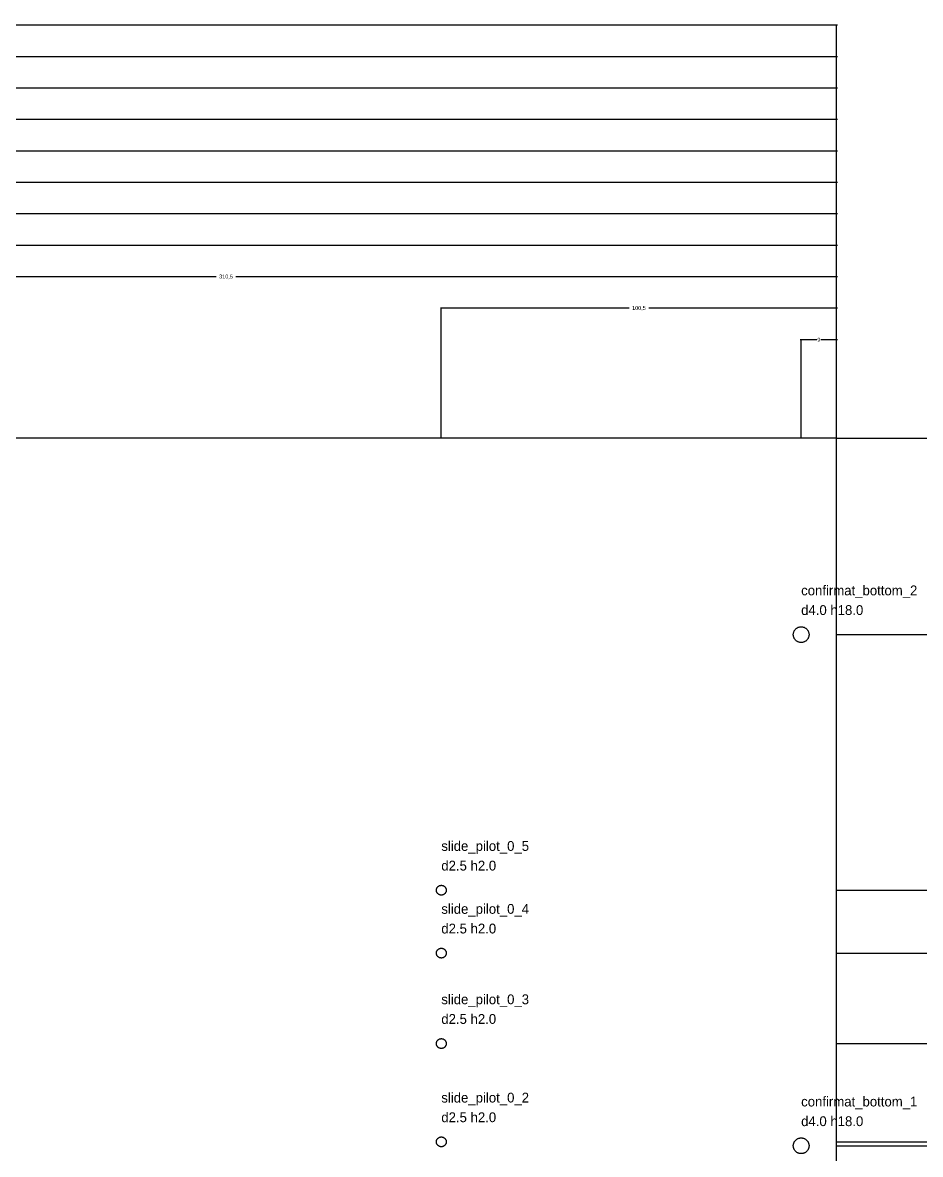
# Model space of a CAD drawing. Header units: millimetres. Extents: x -90 to 2551, y -195 to 364.
# Drawn here: x 2093 to 2321.3, y 47.8 to 335.7 of the extents above; entities that cross this region are included whole.
import ezdxf

# ---------------------------------------------------------------- set-up
doc = ezdxf.new("R2010")
doc.units = ezdxf.units.MM
for name, color, linetype in [('ANNOTATION', 7, 'Continuous'), ('CUT', 1, 'Continuous'), ('DIMENSION', 8, 'Continuous')]:
    doc.layers.add(name, color=color, linetype=linetype)
doc.dimstyles.get("Standard").update_dxf_attribs({"dimtxt": 2.5, "dimasz": 2.5, "dimexe": 1.25, "dimexo": 0.625, "dimtad": 1, "dimtxsty": 'Standard', "dimcen": 2.5, "dimazin": 3, "dimtfac": 1, "dimtmove": 0, "dimatfit": 3})

# ---------------------------------------------------------------- blocks, each defined once
blk = doc.blocks.new('_CLOSEDFILLED')
at = {"color": 0, "linetype": 'ByBlock'}
blk.add_solid([(-1, 0.2), (0, 0), (-1, -0.2)], dxfattribs=at)
blk = doc.blocks.new('*D13')
for p, q in [((2295, 255), (2290.75, 255)), ((2291, 230), (2291, 255)), ((2300.25, 255), (2296, 255)), ((2300, 230), (2300, 255))]:
    blk.add_line(p, q)
at = {"layer": 'Defpoints'}
for p in [(2300, 255), (2291, 230), (2300, 230)]:
    blk.add_point(p, dxfattribs=at)
at = {"layer": 'DIMENSION', "xscale": 0.25, "yscale": 0.25}
blk.add_blockref('_CLOSEDFILLED', (2291, 255), dxfattribs=at)
at = {"layer": 'DIMENSION', "xscale": 0.25, "yscale": 0.25, "rotation": 180}
blk.add_blockref('_CLOSEDFILLED', (2300, 255), dxfattribs=at)
at = {"layer": 'DIMENSION', "insert": (2295.5, 255), "char_height": 1, "attachment_point": 5}
blk.add_mtext('9', dxfattribs=at)
blk = doc.blocks.new('*D14')
for p, q in [((2247.25, 263), (2199.25, 263)), ((2199.5, 230), (2199.5, 263)), ((2300.25, 263), (2252.25, 263)), ((2300, 230), (2300, 263))]:
    blk.add_line(p, q)
at = {"layer": 'Defpoints'}
for p in [(2300, 263), (2199.5, 230), (2300, 230)]:
    blk.add_point(p, dxfattribs=at)
at = {"layer": 'DIMENSION', "xscale": 0.25, "yscale": 0.25}
blk.add_blockref('_CLOSEDFILLED', (2199.5, 263), dxfattribs=at)
at = {"layer": 'DIMENSION', "xscale": 0.25, "yscale": 0.25, "rotation": 180}
blk.add_blockref('_CLOSEDFILLED', (2300, 263), dxfattribs=at)
at = {"layer": 'DIMENSION', "insert": (2249.75, 263), "char_height": 1, "attachment_point": 5}
blk.add_mtext('100,5', dxfattribs=at)
blk = doc.blocks.new('*D15')
for p, q in [((2142.25, 271), (1989.25, 271)), ((1989.5, 230), (1989.5, 271)), ((2300.25, 271), (2147.25, 271)), ((2300, 230), (2300, 271))]:
    blk.add_line(p, q)
at = {"layer": 'Defpoints'}
for p in [(2300, 271), (1989.5, 230), (2300, 230)]:
    blk.add_point(p, dxfattribs=at)
at = {"layer": 'DIMENSION', "xscale": 0.25, "yscale": 0.25}
blk.add_blockref('_CLOSEDFILLED', (1989.5, 271), dxfattribs=at)
at = {"layer": 'DIMENSION', "xscale": 0.25, "yscale": 0.25, "rotation": 180}
blk.add_blockref('_CLOSEDFILLED', (2300, 271), dxfattribs=at)
at = {"layer": 'DIMENSION', "insert": (2144.75, 271), "char_height": 1, "attachment_point": 5}
blk.add_mtext('310,5', dxfattribs=at)
blk = doc.blocks.new('*D16')
for p, q in [((2037.25, 279), (1779.25, 279)), ((1779.5, 230), (1779.5, 279)), ((2300.25, 279), (2042.25, 279)), ((2300, 230), (2300, 279))]:
    blk.add_line(p, q)
at = {"layer": 'Defpoints'}
for p in [(2300, 279), (1779.5, 230), (2300, 230)]:
    blk.add_point(p, dxfattribs=at)
at = {"layer": 'DIMENSION', "xscale": 0.25, "yscale": 0.25}
blk.add_blockref('_CLOSEDFILLED', (1779.5, 279), dxfattribs=at)
at = {"layer": 'DIMENSION', "xscale": 0.25, "yscale": 0.25, "rotation": 180}
blk.add_blockref('_CLOSEDFILLED', (2300, 279), dxfattribs=at)
at = {"layer": 'DIMENSION', "insert": (2039.75, 279), "char_height": 1, "attachment_point": 5}
blk.add_mtext('520,5', dxfattribs=at)
blk = doc.blocks.new('*D17')
for p, q in [((1932.25, 287), (1569.25, 287)), ((1569.5, 230), (1569.5, 287)), ((2300.25, 287), (1937.25, 287)), ((2300, 230), (2300, 287))]:
    blk.add_line(p, q)
at = {"layer": 'Defpoints'}
for p in [(2300, 287), (1569.5, 230), (2300, 230)]:
    blk.add_point(p, dxfattribs=at)
at = {"layer": 'DIMENSION', "xscale": 0.25, "yscale": 0.25}
blk.add_blockref('_CLOSEDFILLED', (1569.5, 287), dxfattribs=at)
at = {"layer": 'DIMENSION', "xscale": 0.25, "yscale": 0.25, "rotation": 180}
blk.add_blockref('_CLOSEDFILLED', (2300, 287), dxfattribs=at)
at = {"layer": 'DIMENSION', "insert": (1934.75, 287), "char_height": 1, "attachment_point": 5}
blk.add_mtext('730,5', dxfattribs=at)
blk = doc.blocks.new('*D18')
for p, q in [((1827.25, 295), (1359.25, 295)), ((1359.5, 230), (1359.5, 295)), ((2300.25, 295), (1832.25, 295)), ((2300, 230), (2300, 295))]:
    blk.add_line(p, q)
at = {"layer": 'Defpoints'}
for p in [(2300, 295), (1359.5, 230), (2300, 230)]:
    blk.add_point(p, dxfattribs=at)
at = {"layer": 'DIMENSION', "xscale": 0.25, "yscale": 0.25}
blk.add_blockref('_CLOSEDFILLED', (1359.5, 295), dxfattribs=at)
at = {"layer": 'DIMENSION', "xscale": 0.25, "yscale": 0.25, "rotation": 180}
blk.add_blockref('_CLOSEDFILLED', (2300, 295), dxfattribs=at)
at = {"layer": 'DIMENSION', "insert": (1829.75, 295), "char_height": 1, "attachment_point": 5}
blk.add_mtext('940,5', dxfattribs=at)
blk = doc.blocks.new('*D19')
for p, q in [((1721.75, 303), (1149.25, 303)), ((1149.5, 230), (1149.5, 303)), ((2300.25, 303), (1727.75, 303)), ((2300, 230), (2300, 303))]:
    blk.add_line(p, q)
at = {"layer": 'Defpoints'}
for p in [(2300, 303), (1149.5, 230), (2300, 230)]:
    blk.add_point(p, dxfattribs=at)
at = {"layer": 'DIMENSION', "xscale": 0.25, "yscale": 0.25}
blk.add_blockref('_CLOSEDFILLED', (1149.5, 303), dxfattribs=at)
at = {"layer": 'DIMENSION', "xscale": 0.25, "yscale": 0.25, "rotation": 180}
blk.add_blockref('_CLOSEDFILLED', (2300, 303), dxfattribs=at)
at = {"layer": 'DIMENSION', "insert": (1724.75, 303), "char_height": 1, "attachment_point": 5}
blk.add_mtext('1150,5', dxfattribs=at)
blk = doc.blocks.new('*D20')
for p, q in [((1649.5, 311), (1002.75, 311)), ((1003, 230), (1003, 311)), ((2300.25, 311), (1653.5, 311)), ((2300, 230), (2300, 311))]:
    blk.add_line(p, q)
at = {"layer": 'Defpoints'}
for p in [(2300, 311), (1003, 230), (2300, 230)]:
    blk.add_point(p, dxfattribs=at)
at = {"layer": 'DIMENSION', "xscale": 0.25, "yscale": 0.25}
blk.add_blockref('_CLOSEDFILLED', (1003, 311), dxfattribs=at)
at = {"layer": 'DIMENSION', "xscale": 0.25, "yscale": 0.25, "rotation": 180}
blk.add_blockref('_CLOSEDFILLED', (2300, 311), dxfattribs=at)
at = {"layer": 'DIMENSION', "insert": (1651.5, 311), "char_height": 1, "attachment_point": 5}
blk.add_mtext('1297', dxfattribs=at)
blk = doc.blocks.new('*D21')
for p, q in [((1482.335, 319), (671.42, 319)), ((671.67, 230), (671.67, 319)), ((2300.25, 319), (1489.335, 319)), ((2300, 230), (2300, 319))]:
    blk.add_line(p, q)
at = {"layer": 'Defpoints'}
for p in [(2300, 319), (671.67, 230), (2300, 230)]:
    blk.add_point(p, dxfattribs=at)
at = {"layer": 'DIMENSION', "xscale": 0.25, "yscale": 0.25}
blk.add_blockref('_CLOSEDFILLED', (671.67, 319), dxfattribs=at)
at = {"layer": 'DIMENSION', "xscale": 0.25, "yscale": 0.25, "rotation": 180}
blk.add_blockref('_CLOSEDFILLED', (2300, 319), dxfattribs=at)
at = {"layer": 'DIMENSION', "insert": (1485.835, 319), "char_height": 1, "attachment_point": 5}
blk.add_mtext('1628,33', dxfattribs=at)
blk = doc.blocks.new('*D22')
for p, q in [((1316.665, 327), (340.08, 327)), ((340.33, 230), (340.33, 327)), ((2300.25, 327), (1323.665, 327)), ((2300, 230), (2300, 327))]:
    blk.add_line(p, q)
at = {"layer": 'Defpoints'}
for p in [(2300, 327), (340.33, 230), (2300, 230)]:
    blk.add_point(p, dxfattribs=at)
at = {"layer": 'DIMENSION', "xscale": 0.25, "yscale": 0.25}
blk.add_blockref('_CLOSEDFILLED', (340.33, 327), dxfattribs=at)
at = {"layer": 'DIMENSION', "xscale": 0.25, "yscale": 0.25, "rotation": 180}
blk.add_blockref('_CLOSEDFILLED', (2300, 327), dxfattribs=at)
at = {"layer": 'DIMENSION', "insert": (1320.165, 327), "char_height": 1, "attachment_point": 5}
blk.add_mtext('1959,67', dxfattribs=at)
blk = doc.blocks.new('*D23')
for p, q in [((1152.5, 335), (8.75, 335)), ((9, 230), (9, 335)), ((2300.25, 335), (1156.5, 335)), ((2300, 230), (2300, 335))]:
    blk.add_line(p, q)
at = {"layer": 'Defpoints'}
for p in [(2300, 335), (9, 230), (2300, 230)]:
    blk.add_point(p, dxfattribs=at)
at = {"layer": 'DIMENSION', "xscale": 0.25, "yscale": 0.25}
blk.add_blockref('_CLOSEDFILLED', (9, 335), dxfattribs=at)
at = {"layer": 'DIMENSION', "xscale": 0.25, "yscale": 0.25, "rotation": 180}
blk.add_blockref('_CLOSEDFILLED', (2300, 335), dxfattribs=at)
at = {"layer": 'DIMENSION', "insert": (1154.5, 335), "char_height": 1, "attachment_point": 5}
blk.add_mtext('2291', dxfattribs=at)
blk = doc.blocks.new('*D33')
for p, q in [((2300, 230), (2325, 230)), ((2325, 230.25), (2325, 206)), ((2325, 204), (2325, 179.75)), ((2300, 180), (2325, 180))]:
    blk.add_line(p, q)
at = {"layer": 'Defpoints'}
for p in [(2300, 230), (2325, 230), (2300, 180)]:
    blk.add_point(p, dxfattribs=at)
at = {"layer": 'DIMENSION', "xscale": 0.25, "yscale": 0.25}
for p, rotation in [((2325, 230), 270), ((2325, 180), 90)]:
    blk.add_blockref('_CLOSEDFILLED', p, dxfattribs=dict(at, rotation=rotation))
at = {"layer": 'DIMENSION', "insert": (2325, 205), "char_height": 1, "attachment_point": 5, "rotation": 90}
blk.add_mtext('50', dxfattribs=at)
blk = doc.blocks.new('*D34')
for p, q in [((2300, 230), (2333, 230)), ((2333, 230.25), (2333, 174)), ((2333, 171), (2333, 114.75)), ((2300, 115), (2333, 115))]:
    blk.add_line(p, q)
at = {"layer": 'Defpoints'}
for p in [(2300, 230), (2333, 230), (2300, 115)]:
    blk.add_point(p, dxfattribs=at)
at = {"layer": 'DIMENSION', "xscale": 0.25, "yscale": 0.25}
for p, rotation in [((2333, 230), 270), ((2333, 115), 90)]:
    blk.add_blockref('_CLOSEDFILLED', p, dxfattribs=dict(at, rotation=rotation))
at = {"layer": 'DIMENSION', "insert": (2333, 172.5), "char_height": 1, "attachment_point": 5, "rotation": 90}
blk.add_mtext('115', dxfattribs=at)
blk = doc.blocks.new('*D35')
for p, q in [((2300, 230), (2341, 230)), ((2341, 230.25), (2341, 166)), ((2341, 163), (2341, 98.75)), ((2300, 99), (2341, 99))]:
    blk.add_line(p, q)
at = {"layer": 'Defpoints'}
for p in [(2300, 230), (2341, 230), (2300, 99)]:
    blk.add_point(p, dxfattribs=at)
at = {"layer": 'DIMENSION', "xscale": 0.25, "yscale": 0.25}
for p, rotation in [((2341, 230), 270), ((2341, 99), 90)]:
    blk.add_blockref('_CLOSEDFILLED', p, dxfattribs=dict(at, rotation=rotation))
at = {"layer": 'DIMENSION', "insert": (2341, 164.5), "char_height": 1, "attachment_point": 5, "rotation": 90}
blk.add_mtext('131', dxfattribs=at)
blk = doc.blocks.new('*D36')
for p, q in [((2300, 230), (2349, 230)), ((2349, 230.25), (2349, 154.5)), ((2349, 151.5), (2349, 75.75)), ((2300, 76), (2349, 76))]:
    blk.add_line(p, q)
at = {"layer": 'Defpoints'}
for p in [(2300, 230), (2349, 230), (2300, 76)]:
    blk.add_point(p, dxfattribs=at)
at = {"layer": 'DIMENSION', "xscale": 0.25, "yscale": 0.25}
for p, rotation in [((2349, 230), 270), ((2349, 76), 90)]:
    blk.add_blockref('_CLOSEDFILLED', p, dxfattribs=dict(at, rotation=rotation))
at = {"layer": 'DIMENSION', "insert": (2349, 153), "char_height": 1, "attachment_point": 5, "rotation": 90}
blk.add_mtext('154', dxfattribs=at)
blk = doc.blocks.new('*D37')
for p, q in [((2300, 230), (2357, 230)), ((2357, 230.25), (2357, 142)), ((2357, 139), (2357, 50.75)), ((2300, 51), (2357, 51))]:
    blk.add_line(p, q)
at = {"layer": 'Defpoints'}
for p in [(2300, 230), (2357, 230), (2300, 51)]:
    blk.add_point(p, dxfattribs=at)
at = {"layer": 'DIMENSION', "xscale": 0.25, "yscale": 0.25}
for p, rotation in [((2357, 230), 270), ((2357, 51), 90)]:
    blk.add_blockref('_CLOSEDFILLED', p, dxfattribs=dict(at, rotation=rotation))
at = {"layer": 'DIMENSION', "insert": (2357, 140.5), "char_height": 1, "attachment_point": 5, "rotation": 90}
blk.add_mtext('179', dxfattribs=at)
blk = doc.blocks.new('*D38')
for p, q in [((2300, 230), (2365, 230)), ((2365, 230.25), (2365, 141.5)), ((2365, 138.5), (2365, 49.75)), ((2300, 50), (2365, 50))]:
    blk.add_line(p, q)
at = {"layer": 'Defpoints'}
for p in [(2300, 230), (2365, 230), (2300, 50)]:
    blk.add_point(p, dxfattribs=at)
at = {"layer": 'DIMENSION', "xscale": 0.25, "yscale": 0.25}
for p, rotation in [((2365, 230), 270), ((2365, 50), 90)]:
    blk.add_blockref('_CLOSEDFILLED', p, dxfattribs=dict(at, rotation=rotation))
at = {"layer": 'DIMENSION', "insert": (2365, 140), "char_height": 1, "attachment_point": 5, "rotation": 90}
blk.add_mtext('180', dxfattribs=at)
blk = doc.blocks.new('*D39')
for p, q in [((2300, 230), (2373, 230)), ((2373, 230.25), (2373, 134)), ((2373, 131), (2373, 34.75)), ((2300, 35), (2373, 35))]:
    blk.add_line(p, q)
at = {"layer": 'Defpoints'}
for p in [(2300, 230), (2373, 230), (2300, 35)]:
    blk.add_point(p, dxfattribs=at)
at = {"layer": 'DIMENSION', "xscale": 0.25, "yscale": 0.25}
for p, rotation in [((2373, 230), 270), ((2373, 35), 90)]:
    blk.add_blockref('_CLOSEDFILLED', p, dxfattribs=dict(at, rotation=rotation))
at = {"layer": 'DIMENSION', "insert": (2373, 132.5), "char_height": 1, "attachment_point": 5, "rotation": 90}
blk.add_mtext('195', dxfattribs=at)
blk = doc.blocks.new('*D40')
for p, q in [((2300, 230), (2381, 230)), ((2381, 230.25), (2381, 120.75)), ((2381, 115.75), (2381, 6.25)), ((2300, 6.5), (2381, 6.5))]:
    blk.add_line(p, q)
at = {"layer": 'Defpoints'}
for p in [(2300, 230), (2381, 230), (2300, 6.5)]:
    blk.add_point(p, dxfattribs=at)
at = {"layer": 'DIMENSION', "xscale": 0.25, "yscale": 0.25}
for p, rotation in [((2381, 230), 270), ((2381, 6.5), 90)]:
    blk.add_blockref('_CLOSEDFILLED', p, dxfattribs=dict(at, rotation=rotation))
at = {"layer": 'DIMENSION', "insert": (2381, 118.25), "char_height": 1, "attachment_point": 5, "rotation": 90}
blk.add_mtext('223,5', dxfattribs=at)

msp = doc.modelspace()

# ---------------------------------------------------------------- linework, layer by layer
at = {"layer": 'CUT'}
for p, q in [((2300, 230), (0, 230)), ((2300, 0), (2300, 230)), ((2289.46, 181.275), (2289.54, 181.369)), ((2289.54, 181.369), (2289.63, 181.458)), ((2289.63, 181.458), (2289.73, 181.541)), ((2289.73, 181.541), (2289.82, 181.618)), ((2289.82, 181.618), (2289.93, 181.689)), ((2289.93, 181.689), (2290.04, 181.753)), ((2290.04, 181.753), (2290.15, 181.81)), ((2290.15, 181.81), (2290.26, 181.86)), ((2290.26, 181.86), (2290.38, 181.902)), ((2290.38, 181.902), (2290.5, 181.937)), ((2290.5, 181.937), (2290.63, 181.965)), ((2290.63, 181.965), (2290.75, 181.984)), ((2290.75, 181.984), (2290.87, 181.996)), ((2290.87, 181.996), (2291, 182)), ((2291, 182), (2291.13, 181.996)), ((2291.13, 181.996), (2291.25, 181.984)), ((2291.25, 181.984), (2291.37, 181.965)), ((2291.37, 181.965), (2291.5, 181.937)), ((2291.5, 181.937), (2291.62, 181.902)), ((2291.62, 181.902), (2291.74, 181.86)), ((2291.74, 181.86), (2291.85, 181.81)), ((2291.85, 181.81), (2291.96, 181.753)), ((2291.96, 181.753), (2292.07, 181.689)), ((2292.07, 181.689), (2292.18, 181.618)), ((2292.18, 181.618), (2292.27, 181.541)), ((2292.27, 181.541), (2292.37, 181.458)), ((2292.37, 181.458), (2292.46, 181.369)), ((2292.46, 181.369), (2292.54, 181.275)), ((2289, 180.126), (2289.02, 180.251)), ((2289, 180), (2289, 180.126)), ((2289, 179.874), (2289, 180)), ((2289.02, 179.749), (2289, 179.874)), ((2289.02, 180.251), (2289.04, 180.375)), ((2289.04, 179.625), (2289.02, 179.749)), ((2289.04, 180.375), (2289.06, 180.497)), ((2289.06, 179.503), (2289.04, 179.625)), ((2289.06, 180.497), (2289.1, 180.618)), ((2289.1, 179.382), (2289.06, 179.503)), ((2289.1, 180.618), (2289.14, 180.736)), ((2289.14, 179.264), (2289.1, 179.382)), ((2289.14, 180.736), (2289.19, 180.852)), ((2289.19, 179.148), (2289.14, 179.264)), ((2289.19, 180.852), (2289.25, 180.964)), ((2289.25, 179.036), (2289.19, 179.148)), ((2289.25, 180.964), (2289.31, 181.072)), ((2289.31, 178.928), (2289.25, 179.036)), ((2289.31, 181.072), (2289.38, 181.176)), ((2289.38, 178.824), (2289.31, 178.928)), ((2289.38, 181.176), (2289.46, 181.275)), ((2289.46, 178.725), (2289.38, 178.824)), ((2289.54, 178.631), (2289.46, 178.725)), ((2289.63, 178.542), (2289.54, 178.631)), ((2289.73, 178.459), (2289.63, 178.542)), ((2292.37, 178.542), (2292.27, 178.459)), ((2292.46, 178.631), (2292.37, 178.542)), ((2292.54, 178.725), (2292.46, 178.631)), ((2292.54, 181.275), (2292.62, 181.176)), ((2292.62, 178.824), (2292.54, 178.725)), ((2292.62, 181.176), (2292.69, 181.072)), ((2292.69, 178.928), (2292.62, 178.824)), ((2292.69, 181.072), (2292.75, 180.964)), ((2292.75, 179.036), (2292.69, 178.928)), ((2292.75, 180.964), (2292.81, 180.852)), ((2292.81, 179.148), (2292.75, 179.036)), ((2292.81, 180.852), (2292.86, 180.736)), ((2292.86, 179.264), (2292.81, 179.148)), ((2292.86, 180.736), (2292.9, 180.618)), ((2292.9, 179.382), (2292.86, 179.264)), ((2292.9, 180.618), (2292.94, 180.497)), ((2292.94, 179.503), (2292.9, 179.382)), ((2292.94, 180.497), (2292.96, 180.375)), ((2292.96, 179.625), (2292.94, 179.503)), ((2292.96, 180.375), (2292.98, 180.251)), ((2292.98, 179.749), (2292.96, 179.625)), ((2292.98, 180.251), (2293, 180.126)), ((2293, 179.874), (2292.98, 179.749)), ((2293, 180.126), (2293, 180)), ((2293, 180), (2293, 179.874)), ((2289.82, 178.382), (2289.73, 178.459)), ((2289.93, 178.311), (2289.82, 178.382)), ((2290.04, 178.247), (2289.93, 178.311)), ((2290.15, 178.19), (2290.04, 178.247)), ((2290.26, 178.14), (2290.15, 178.19)), ((2290.38, 178.098), (2290.26, 178.14)), ((2290.5, 178.063), (2290.38, 178.098)), ((2290.63, 178.035), (2290.5, 178.063)), ((2290.75, 178.016), (2290.63, 178.035)), ((2290.87, 178.004), (2290.75, 178.016)), ((2291, 178), (2290.87, 178.004)), ((2291.13, 178.004), (2291, 178)), ((2291.25, 178.016), (2291.13, 178.004)), ((2291.37, 178.035), (2291.25, 178.016)), ((2291.5, 178.063), (2291.37, 178.035)), ((2291.62, 178.098), (2291.5, 178.063)), ((2291.74, 178.14), (2291.62, 178.098)), ((2291.85, 178.19), (2291.74, 178.14)), ((2291.96, 178.247), (2291.85, 178.19)), ((2292.07, 178.311), (2291.96, 178.247)), ((2292.18, 178.382), (2292.07, 178.311)), ((2292.27, 178.459), (2292.18, 178.382)), ((2198.25, 115.078), (2198.26, 115.157)), ((2198.26, 115.157), (2198.27, 115.234)), ((2198.27, 115.234), (2198.29, 115.311)), ((2198.29, 115.311), (2198.31, 115.386)), ((2198.31, 115.386), (2198.34, 115.46)), ((2198.34, 115.46), (2198.37, 115.532)), ((2198.37, 115.532), (2198.4, 115.602)), ((2198.4, 115.602), (2198.44, 115.67)), ((2198.44, 115.67), (2198.49, 115.735)), ((2198.49, 115.735), (2198.54, 115.797)), ((2198.54, 115.797), (2198.59, 115.856)), ((2198.59, 115.856), (2198.64, 115.911)), ((2198.64, 115.911), (2198.7, 115.963)), ((2198.7, 115.963), (2198.77, 116.011)), ((2198.77, 116.011), (2198.83, 116.055)), ((2198.83, 116.055), (2198.9, 116.095)), ((2198.9, 116.095), (2198.97, 116.131)), ((2198.97, 116.131), (2199.04, 116.162)), ((2199.04, 116.162), (2199.11, 116.189)), ((2199.11, 116.189), (2199.19, 116.211)), ((2199.19, 116.211), (2199.27, 116.228)), ((2199.27, 116.228), (2199.34, 116.24)), ((2199.34, 116.24), (2199.42, 116.248)), ((2199.42, 116.248), (2199.5, 116.25)), ((2199.5, 116.25), (2199.58, 116.248)), ((2199.58, 116.248), (2199.66, 116.24)), ((2199.66, 116.24), (2199.73, 116.228)), ((2199.73, 116.228), (2199.81, 116.211)), ((2199.81, 116.211), (2199.89, 116.189)), ((2199.89, 116.189), (2199.96, 116.162)), ((2199.96, 116.162), (2200.03, 116.131)), ((2200.03, 116.131), (2200.1, 116.095)), ((2200.1, 116.095), (2200.17, 116.055)), ((2200.17, 116.055), (2200.23, 116.011)), ((2200.23, 116.011), (2200.3, 115.963)), ((2200.3, 115.963), (2200.36, 115.911)), ((2200.36, 115.911), (2200.41, 115.856)), ((2200.41, 115.856), (2200.46, 115.797)), ((2200.46, 115.797), (2200.51, 115.735)), ((2200.51, 115.735), (2200.56, 115.67)), ((2200.56, 115.67), (2200.6, 115.602)), ((2200.6, 115.602), (2200.63, 115.532)), ((2200.63, 115.532), (2200.66, 115.46)), ((2200.66, 115.46), (2200.69, 115.386)), ((2200.69, 115.386), (2200.71, 115.311)), ((2200.71, 115.311), (2200.73, 115.234)), ((2200.73, 115.234), (2200.74, 115.157)), ((2200.74, 115.157), (2200.75, 115.078)), ((2198.25, 115), (2198.25, 115.078)), ((2198.25, 114.922), (2198.25, 115)), ((2198.26, 114.843), (2198.25, 114.922)), ((2198.27, 114.766), (2198.26, 114.843)), ((2198.29, 114.689), (2198.27, 114.766)), ((2198.31, 114.614), (2198.29, 114.689)), ((2198.34, 114.54), (2198.31, 114.614)), ((2198.37, 114.468), (2198.34, 114.54)), ((2198.4, 114.398), (2198.37, 114.468)), ((2198.44, 114.33), (2198.4, 114.398)), ((2198.49, 114.265), (2198.44, 114.33)), ((2198.54, 114.203), (2198.49, 114.265)), ((2198.59, 114.144), (2198.54, 114.203)), ((2198.64, 114.089), (2198.59, 114.144)), ((2198.7, 114.037), (2198.64, 114.089)), ((2198.77, 113.989), (2198.7, 114.037)), ((2198.83, 113.945), (2198.77, 113.989)), ((2198.9, 113.905), (2198.83, 113.945)), ((2198.97, 113.869), (2198.9, 113.905)), ((2199.04, 113.838), (2198.97, 113.869)), ((2199.11, 113.811), (2199.04, 113.838)), ((2199.19, 113.789), (2199.11, 113.811)), ((2199.27, 113.772), (2199.19, 113.789)), ((2199.34, 113.76), (2199.27, 113.772)), ((2199.42, 113.752), (2199.34, 113.76)), ((2199.5, 113.75), (2199.42, 113.752)), ((2199.58, 113.752), (2199.5, 113.75)), ((2199.66, 113.76), (2199.58, 113.752)), ((2199.73, 113.772), (2199.66, 113.76)), ((2199.81, 113.789), (2199.73, 113.772)), ((2199.89, 113.811), (2199.81, 113.789)), ((2199.96, 113.838), (2199.89, 113.811)), ((2200.03, 113.869), (2199.96, 113.838)), ((2200.1, 113.905), (2200.03, 113.869)), ((2200.17, 113.945), (2200.1, 113.905)), ((2200.23, 113.989), (2200.17, 113.945)), ((2200.3, 114.037), (2200.23, 113.989)), ((2200.36, 114.089), (2200.3, 114.037)), ((2200.41, 114.144), (2200.36, 114.089)), ((2200.46, 114.203), (2200.41, 114.144)), ((2200.51, 114.265), (2200.46, 114.203)), ((2200.56, 114.33), (2200.51, 114.265)), ((2200.6, 114.398), (2200.56, 114.33)), ((2200.63, 114.468), (2200.6, 114.398)), ((2200.66, 114.54), (2200.63, 114.468)), ((2200.69, 114.614), (2200.66, 114.54)), ((2200.71, 114.689), (2200.69, 114.614)), ((2200.73, 114.766), (2200.71, 114.689)), ((2200.74, 114.843), (2200.73, 114.766)), ((2200.75, 114.922), (2200.74, 114.843)), ((2200.75, 115.078), (2200.75, 115)), ((2200.75, 115), (2200.75, 114.922)), ((2198.25, 99.0785), (2198.26, 99.1567)), ((2198.25, 99), (2198.25, 99.0785)), ((2198.25, 98.9215), (2198.25, 99)), ((2198.26, 98.8433), (2198.25, 98.9215)), ((2198.26, 99.1567), (2198.27, 99.2342)), ((2198.27, 98.7658), (2198.26, 98.8433)), ((2198.27, 99.2342), (2198.29, 99.3109)), ((2198.29, 98.6891), (2198.27, 98.7658)), ((2198.29, 99.3109), (2198.31, 99.3863)), ((2198.31, 98.6137), (2198.29, 98.6891)), ((2198.31, 99.3863), (2198.34, 99.4602)), ((2198.34, 98.5398), (2198.31, 98.6137)), ((2198.34, 99.4602), (2198.37, 99.5322)), ((2198.37, 98.4678), (2198.34, 98.5398)), ((2198.37, 99.5322), (2198.4, 99.6022)), ((2198.4, 98.3978), (2198.37, 98.4678)), ((2198.4, 99.6022), (2198.44, 99.6698)), ((2198.44, 98.3302), (2198.4, 98.3978)), ((2198.44, 99.6698), (2198.49, 99.7347)), ((2198.49, 98.2653), (2198.44, 98.3302)), ((2198.49, 99.7347), (2198.54, 99.7968)), ((2198.54, 98.2032), (2198.49, 98.2653)), ((2198.54, 99.7968), (2198.59, 99.8557)), ((2198.59, 98.1443), (2198.54, 98.2032)), ((2198.59, 99.8557), (2198.64, 99.9112)), ((2198.64, 98.0888), (2198.59, 98.1443)), ((2198.64, 99.9112), (2198.7, 99.9631)), ((2198.7, 98.0369), (2198.64, 98.0888)), ((2198.7, 99.9631), (2198.77, 100.011)), ((2198.77, 97.9887), (2198.7, 98.0369)), ((2198.77, 100.011), (2198.83, 100.055)), ((2198.83, 97.9446), (2198.77, 97.9887)), ((2198.83, 100.055), (2198.9, 100.095)), ((2198.9, 97.9046), (2198.83, 97.9446)), ((2198.9, 100.095), (2198.97, 100.131)), ((2198.97, 97.869), (2198.9, 97.9046)), ((2198.97, 100.131), (2199.04, 100.162)), ((2199.04, 97.8378), (2198.97, 97.869)), ((2199.04, 100.162), (2199.11, 100.189)), ((2199.11, 100.189), (2199.19, 100.211)), ((2199.19, 100.211), (2199.27, 100.228)), ((2199.27, 100.228), (2199.34, 100.24)), ((2199.34, 100.24), (2199.42, 100.248)), ((2199.42, 100.248), (2199.5, 100.25)), ((2199.5, 100.25), (2199.58, 100.248)), ((2199.58, 100.248), (2199.66, 100.24)), ((2199.66, 100.24), (2199.73, 100.228)), ((2199.73, 100.228), (2199.81, 100.211)), ((2199.81, 100.211), (2199.89, 100.189)), ((2199.89, 100.189), (2199.96, 100.162)), ((2199.96, 100.162), (2200.03, 100.131)), ((2200.03, 97.869), (2199.96, 97.8378)), ((2200.03, 100.131), (2200.1, 100.095)), ((2200.1, 97.9046), (2200.03, 97.869)), ((2200.1, 100.095), (2200.17, 100.055)), ((2200.17, 97.9446), (2200.1, 97.9046)), ((2200.17, 100.055), (2200.23, 100.011)), ((2200.23, 97.9887), (2200.17, 97.9446)), ((2200.23, 100.011), (2200.3, 99.9631)), ((2200.3, 98.0369), (2200.23, 97.9887)), ((2200.3, 99.9631), (2200.36, 99.9112)), ((2200.36, 98.0888), (2200.3, 98.0369)), ((2200.36, 99.9112), (2200.41, 99.8557)), ((2200.41, 98.1443), (2200.36, 98.0888)), ((2200.41, 99.8557), (2200.46, 99.7968)), ((2200.46, 98.2032), (2200.41, 98.1443)), ((2200.46, 99.7968), (2200.51, 99.7347)), ((2200.51, 98.2653), (2200.46, 98.2032)), ((2200.51, 99.7347), (2200.56, 99.6698)), ((2200.56, 98.3302), (2200.51, 98.2653)), ((2200.56, 99.6698), (2200.6, 99.6022)), ((2200.6, 98.3978), (2200.56, 98.3302)), ((2200.6, 99.6022), (2200.63, 99.5322)), ((2200.63, 98.4678), (2200.6, 98.3978)), ((2200.63, 99.5322), (2200.66, 99.4602)), ((2200.66, 98.5398), (2200.63, 98.4678)), ((2200.66, 99.4602), (2200.69, 99.3863)), ((2200.69, 98.6137), (2200.66, 98.5398)), ((2200.69, 99.3863), (2200.71, 99.3109)), ((2200.71, 98.6891), (2200.69, 98.6137)), ((2200.71, 99.3109), (2200.73, 99.2342)), ((2200.73, 98.7658), (2200.71, 98.6891)), ((2200.73, 99.2342), (2200.74, 99.1567)), ((2200.74, 98.8433), (2200.73, 98.7658)), ((2200.74, 99.1567), (2200.75, 99.0785)), ((2200.75, 98.9215), (2200.74, 98.8433)), ((2200.75, 99.0785), (2200.75, 99)), ((2200.75, 99), (2200.75, 98.9215)), ((2199.11, 97.8112), (2199.04, 97.8378)), ((2199.19, 97.7893), (2199.11, 97.8112)), ((2199.27, 97.7721), (2199.19, 97.7893)), ((2199.34, 97.7599), (2199.27, 97.7721)), ((2199.42, 97.7525), (2199.34, 97.7599)), ((2199.5, 97.75), (2199.42, 97.7525)), ((2199.58, 97.7525), (2199.5, 97.75)), ((2199.66, 97.7599), (2199.58, 97.7525)), ((2199.73, 97.7721), (2199.66, 97.7599)), ((2199.81, 97.7893), (2199.73, 97.7721)), ((2199.89, 97.8112), (2199.81, 97.7893)), ((2199.96, 97.8378), (2199.89, 97.8112)), ((2198.25, 76.0785), (2198.26, 76.1567)), ((2198.25, 76), (2198.25, 76.0785)), ((2198.25, 75.9215), (2198.25, 76)), ((2198.26, 75.8433), (2198.25, 75.9215)), ((2198.26, 76.1567), (2198.27, 76.2342)), ((2198.27, 75.7658), (2198.26, 75.8433)), ((2198.27, 76.2342), (2198.29, 76.3109)), ((2198.29, 75.6891), (2198.27, 75.7658)), ((2198.29, 76.3109), (2198.31, 76.3863)), ((2198.31, 75.6137), (2198.29, 75.6891)), ((2198.31, 76.3863), (2198.34, 76.4602)), ((2198.34, 75.5398), (2198.31, 75.6137)), ((2198.34, 76.4602), (2198.37, 76.5322)), ((2198.37, 75.4678), (2198.34, 75.5398)), ((2198.37, 76.5322), (2198.4, 76.6022)), ((2198.4, 75.3978), (2198.37, 75.4678)), ((2198.4, 76.6022), (2198.44, 76.6698)), ((2198.44, 75.3302), (2198.4, 75.3978)), ((2198.44, 76.6698), (2198.49, 76.7347)), ((2198.49, 75.2653), (2198.44, 75.3302)), ((2198.49, 76.7347), (2198.54, 76.7968)), ((2198.54, 75.2032), (2198.49, 75.2653)), ((2198.54, 76.7968), (2198.59, 76.8557)), ((2198.59, 75.1443), (2198.54, 75.2032)), ((2198.59, 76.8557), (2198.64, 76.9112)), ((2198.64, 75.0888), (2198.59, 75.1443)), ((2198.64, 76.9112), (2198.7, 76.9631)), ((2198.7, 75.0369), (2198.64, 75.0888)), ((2198.7, 76.9631), (2198.77, 77.0113)), ((2198.77, 74.9887), (2198.7, 75.0369)), ((2198.77, 77.0113), (2198.83, 77.0554)), ((2198.83, 74.9446), (2198.77, 74.9887)), ((2198.83, 77.0554), (2198.9, 77.0954)), ((2198.9, 74.9046), (2198.83, 74.9446)), ((2198.9, 77.0954), (2198.97, 77.131)), ((2198.97, 74.869), (2198.9, 74.9046)), ((2198.97, 77.131), (2199.04, 77.1622)), ((2199.04, 74.8378), (2198.97, 74.869)), ((2199.04, 77.1622), (2199.11, 77.1888)), ((2199.11, 77.1888), (2199.19, 77.2107)), ((2199.19, 77.2107), (2199.27, 77.2279)), ((2199.27, 77.2279), (2199.34, 77.2401)), ((2199.34, 77.2401), (2199.42, 77.2475)), ((2199.42, 77.2475), (2199.5, 77.25)), ((2199.5, 77.25), (2199.58, 77.2475)), ((2199.58, 77.2475), (2199.66, 77.2401)), ((2199.66, 77.2401), (2199.73, 77.2279)), ((2199.73, 77.2279), (2199.81, 77.2107)), ((2199.81, 77.2107), (2199.89, 77.1888)), ((2199.89, 77.1888), (2199.96, 77.1622)), ((2199.96, 77.1622), (2200.03, 77.131)), ((2200.03, 74.869), (2199.96, 74.8378)), ((2200.03, 77.131), (2200.1, 77.0954)), ((2200.1, 74.9046), (2200.03, 74.869)), ((2200.1, 77.0954), (2200.17, 77.0554)), ((2200.17, 74.9446), (2200.1, 74.9046)), ((2200.17, 77.0554), (2200.23, 77.0113)), ((2200.23, 74.9887), (2200.17, 74.9446)), ((2200.23, 77.0113), (2200.3, 76.9631)), ((2200.3, 75.0369), (2200.23, 74.9887)), ((2200.3, 76.9631), (2200.36, 76.9112)), ((2200.36, 75.0888), (2200.3, 75.0369)), ((2200.36, 76.9112), (2200.41, 76.8557)), ((2200.41, 75.1443), (2200.36, 75.0888)), ((2200.41, 76.8557), (2200.46, 76.7968)), ((2200.46, 75.2032), (2200.41, 75.1443)), ((2200.46, 76.7968), (2200.51, 76.7347)), ((2200.51, 75.2653), (2200.46, 75.2032)), ((2200.51, 76.7347), (2200.56, 76.6698)), ((2200.56, 75.3302), (2200.51, 75.2653)), ((2200.56, 76.6698), (2200.6, 76.6022)), ((2200.6, 75.3978), (2200.56, 75.3302)), ((2200.6, 76.6022), (2200.63, 76.5322)), ((2200.63, 75.4678), (2200.6, 75.3978)), ((2200.63, 76.5322), (2200.66, 76.4602)), ((2200.66, 75.5398), (2200.63, 75.4678)), ((2200.66, 76.4602), (2200.69, 76.3863)), ((2200.69, 75.6137), (2200.66, 75.5398)), ((2200.69, 76.3863), (2200.71, 76.3109)), ((2200.71, 75.6891), (2200.69, 75.6137)), ((2200.71, 76.3109), (2200.73, 76.2342)), ((2200.73, 75.7658), (2200.71, 75.6891)), ((2200.73, 76.2342), (2200.74, 76.1567)), ((2200.74, 75.8433), (2200.73, 75.7658)), ((2200.74, 76.1567), (2200.75, 76.0785)), ((2200.75, 75.9215), (2200.74, 75.8433)), ((2200.75, 76.0785), (2200.75, 76)), ((2200.75, 76), (2200.75, 75.9215)), ((2199.11, 74.8112), (2199.04, 74.8378)), ((2199.19, 74.7893), (2199.11, 74.8112)), ((2199.27, 74.7721), (2199.19, 74.7893)), ((2199.34, 74.7599), (2199.27, 74.7721)), ((2199.42, 74.7525), (2199.34, 74.7599)), ((2199.5, 74.75), (2199.42, 74.7525)), ((2199.58, 74.7525), (2199.5, 74.75)), ((2199.66, 74.7599), (2199.58, 74.7525)), ((2199.73, 74.7721), (2199.66, 74.7599)), ((2199.81, 74.7893), (2199.73, 74.7721)), ((2199.89, 74.8112), (2199.81, 74.7893)), ((2199.96, 74.8378), (2199.89, 74.8112)), ((2198.54, 51.7968), (2198.59, 51.8557)), ((2198.59, 51.8557), (2198.64, 51.9112)), ((2198.64, 51.9112), (2198.7, 51.9631)), ((2198.7, 51.9631), (2198.77, 52.0113)), ((2198.77, 52.0113), (2198.83, 52.0554)), ((2198.83, 52.0554), (2198.9, 52.0954)), ((2198.9, 52.0954), (2198.97, 52.131)), ((2198.97, 52.131), (2199.04, 52.1622)), ((2199.04, 52.1622), (2199.11, 52.1888)), ((2199.11, 52.1888), (2199.19, 52.2107)), ((2199.19, 52.2107), (2199.27, 52.2279)), ((2199.27, 52.2279), (2199.34, 52.2401)), ((2199.34, 52.2401), (2199.42, 52.2475)), ((2199.42, 52.2475), (2199.5, 52.25)), ((2199.5, 52.25), (2199.58, 52.2475)), ((2199.58, 52.2475), (2199.66, 52.2401)), ((2199.66, 52.2401), (2199.73, 52.2279)), ((2199.73, 52.2279), (2199.81, 52.2107)), ((2199.81, 52.2107), (2199.89, 52.1888)), ((2199.89, 52.1888), (2199.96, 52.1622)), ((2199.96, 52.1622), (2200.03, 52.131)), ((2200.03, 52.131), (2200.1, 52.0954)), ((2200.1, 52.0954), (2200.17, 52.0554)), ((2200.17, 52.0554), (2200.23, 52.0113)), ((2200.23, 52.0113), (2200.3, 51.9631)), ((2200.3, 51.9631), (2200.36, 51.9112)), ((2200.36, 51.9112), (2200.41, 51.8557)), ((2200.41, 51.8557), (2200.46, 51.7968)), ((2290.15, 51.8097), (2290.26, 51.8596)), ((2290.26, 51.8596), (2290.38, 51.9021)), ((2290.38, 51.9021), (2290.5, 51.9372)), ((2290.5, 51.9372), (2290.63, 51.9646)), ((2290.63, 51.9646), (2290.75, 51.9842)), ((2290.75, 51.9842), (2290.87, 51.9961)), ((2290.87, 51.9961), (2291, 52)), ((2291, 52), (2291.13, 51.9961)), ((2291.13, 51.9961), (2291.25, 51.9842)), ((2291.25, 51.9842), (2291.37, 51.9646)), ((2291.37, 51.9646), (2291.5, 51.9372)), ((2291.5, 51.9372), (2291.62, 51.9021)), ((2291.62, 51.9021), (2291.74, 51.8596)), ((2291.74, 51.8596), (2291.85, 51.8097)), ((2198.25, 51.0785), (2198.26, 51.1567)), ((2198.25, 51), (2198.25, 51.0785)), ((2198.25, 50.9215), (2198.25, 51)), ((2198.26, 50.8433), (2198.25, 50.9215)), ((2198.26, 51.1567), (2198.27, 51.2342)), ((2198.27, 50.7658), (2198.26, 50.8433)), ((2198.27, 51.2342), (2198.29, 51.3109)), ((2198.29, 50.6891), (2198.27, 50.7658)), ((2198.29, 51.3109), (2198.31, 51.3863)), ((2198.31, 50.6137), (2198.29, 50.6891)), ((2198.31, 51.3863), (2198.34, 51.4602)), ((2198.34, 50.5398), (2198.31, 50.6137)), ((2198.34, 51.4602), (2198.37, 51.5322)), ((2198.37, 50.4678), (2198.34, 50.5398)), ((2198.37, 51.5322), (2198.4, 51.6022)), ((2198.4, 50.3978), (2198.37, 50.4678)), ((2198.4, 51.6022), (2198.44, 51.6698)), ((2198.44, 50.3302), (2198.4, 50.3978)), ((2198.44, 51.6698), (2198.49, 51.7347)), ((2198.49, 50.2653), (2198.44, 50.3302)), ((2198.49, 51.7347), (2198.54, 51.7968)), ((2198.54, 50.2032), (2198.49, 50.2653)), ((2198.59, 50.1443), (2198.54, 50.2032)), ((2198.64, 50.0888), (2198.59, 50.1443)), ((2198.7, 50.0369), (2198.64, 50.0888)), ((2198.77, 49.9887), (2198.7, 50.0369)), ((2198.83, 49.9446), (2198.77, 49.9887)), ((2198.9, 49.9046), (2198.83, 49.9446)), ((2198.97, 49.869), (2198.9, 49.9046)), ((2199.04, 49.8378), (2198.97, 49.869)), ((2199.11, 49.8112), (2199.04, 49.8378)), ((2199.19, 49.7893), (2199.11, 49.8112)), ((2199.27, 49.7721), (2199.19, 49.7893)), ((2199.34, 49.7599), (2199.27, 49.7721)), ((2199.42, 49.7525), (2199.34, 49.7599)), ((2199.5, 49.75), (2199.42, 49.7525)), ((2199.58, 49.7525), (2199.5, 49.75)), ((2199.66, 49.7599), (2199.58, 49.7525)), ((2199.73, 49.7721), (2199.66, 49.7599)), ((2199.81, 49.7893), (2199.73, 49.7721)), ((2199.89, 49.8112), (2199.81, 49.7893)), ((2199.96, 49.8378), (2199.89, 49.8112)), ((2200.03, 49.869), (2199.96, 49.8378)), ((2200.1, 49.9046), (2200.03, 49.869)), ((2200.17, 49.9446), (2200.1, 49.9046)), ((2200.23, 49.9887), (2200.17, 49.9446)), ((2200.3, 50.0369), (2200.23, 49.9887)), ((2200.36, 50.0888), (2200.3, 50.0369)), ((2200.41, 50.1443), (2200.36, 50.0888)), ((2200.46, 50.2032), (2200.41, 50.1443)), ((2200.46, 51.7968), (2200.51, 51.7347)), ((2200.51, 50.2653), (2200.46, 50.2032)), ((2200.51, 51.7347), (2200.56, 51.6698)), ((2200.56, 50.3302), (2200.51, 50.2653)), ((2200.56, 51.6698), (2200.6, 51.6022)), ((2200.6, 50.3978), (2200.56, 50.3302)), ((2200.6, 51.6022), (2200.63, 51.5322)), ((2200.63, 50.4678), (2200.6, 50.3978)), ((2200.63, 51.5322), (2200.66, 51.4602)), ((2200.66, 50.5398), (2200.63, 50.4678)), ((2200.66, 51.4602), (2200.69, 51.3863)), ((2200.69, 50.6137), (2200.66, 50.5398)), ((2200.69, 51.3863), (2200.71, 51.3109)), ((2200.71, 50.6891), (2200.69, 50.6137)), ((2200.71, 51.3109), (2200.73, 51.2342)), ((2200.73, 50.7658), (2200.71, 50.6891)), ((2200.73, 51.2342), (2200.74, 51.1567)), ((2200.74, 50.8433), (2200.73, 50.7658)), ((2200.74, 51.1567), (2200.75, 51.0785)), ((2200.75, 50.9215), (2200.74, 50.8433)), ((2200.75, 51.0785), (2200.75, 51)), ((2200.75, 51), (2200.75, 50.9215)), ((2289, 50.1256), (2289.02, 50.2507)), ((2289, 50), (2289, 50.1256)), ((2289, 49.8744), (2289, 50)), ((2289.02, 49.7493), (2289, 49.8744)), ((2289.02, 50.2507), (2289.04, 50.3748)), ((2289.04, 49.6252), (2289.02, 49.7493)), ((2289.04, 50.3748), (2289.06, 50.4974)), ((2289.06, 49.5026), (2289.04, 49.6252)), ((2289.06, 50.4974), (2289.1, 50.618)), ((2289.1, 49.382), (2289.06, 49.5026)), ((2289.1, 50.618), (2289.14, 50.7362)), ((2289.14, 49.2638), (2289.1, 49.382)), ((2289.14, 50.7362), (2289.19, 50.8516)), ((2289.19, 49.1484), (2289.14, 49.2638)), ((2289.19, 50.8516), (2289.25, 50.9635)), ((2289.25, 49.0365), (2289.19, 49.1484)), ((2289.25, 50.9635), (2289.31, 51.0717)), ((2289.31, 48.9283), (2289.25, 49.0365)), ((2289.31, 51.0717), (2289.38, 51.1756)), ((2289.38, 51.1756), (2289.46, 51.2748)), ((2289.46, 51.2748), (2289.54, 51.3691)), ((2289.54, 51.3691), (2289.63, 51.4579)), ((2289.63, 51.4579), (2289.73, 51.541)), ((2289.73, 51.541), (2289.82, 51.618)), ((2289.82, 51.618), (2289.93, 51.6887)), ((2289.93, 51.6887), (2290.04, 51.7526)), ((2290.04, 51.7526), (2290.15, 51.8097)), ((2291.85, 51.8097), (2291.96, 51.7526)), ((2291.96, 51.7526), (2292.07, 51.6887)), ((2292.07, 51.6887), (2292.18, 51.618)), ((2292.18, 51.618), (2292.27, 51.541)), ((2292.27, 51.541), (2292.37, 51.4579)), ((2292.37, 51.4579), (2292.46, 51.3691)), ((2292.46, 51.3691), (2292.54, 51.2748)), ((2292.54, 51.2748), (2292.62, 51.1756)), ((2292.62, 51.1756), (2292.69, 51.0717)), ((2292.69, 51.0717), (2292.75, 50.9635)), ((2292.75, 49.0365), (2292.69, 48.9283)), ((2292.75, 50.9635), (2292.81, 50.8516)), ((2292.81, 49.1484), (2292.75, 49.0365)), ((2292.81, 50.8516), (2292.86, 50.7362)), ((2292.86, 49.2638), (2292.81, 49.1484)), ((2292.86, 50.7362), (2292.9, 50.618)), ((2292.9, 49.382), (2292.86, 49.2638)), ((2292.9, 50.618), (2292.94, 50.4974)), ((2292.94, 49.5026), (2292.9, 49.382)), ((2292.94, 50.4974), (2292.96, 50.3748)), ((2292.96, 49.6252), (2292.94, 49.5026)), ((2292.96, 50.3748), (2292.98, 50.2507)), ((2292.98, 49.7493), (2292.96, 49.6252)), ((2292.98, 50.2507), (2293, 50.1256)), ((2293, 49.8744), (2292.98, 49.7493)), ((2293, 50.1256), (2293, 50)), ((2293, 50), (2293, 49.8744)), ((2289.38, 48.8244), (2289.31, 48.9283)), ((2289.46, 48.7252), (2289.38, 48.8244)), ((2289.54, 48.6309), (2289.46, 48.7252)), ((2289.63, 48.5421), (2289.54, 48.6309)), ((2289.73, 48.459), (2289.63, 48.5421)), ((2289.82, 48.382), (2289.73, 48.459)), ((2289.93, 48.3113), (2289.82, 48.382)), ((2290.04, 48.2474), (2289.93, 48.3113)), ((2290.15, 48.1903), (2290.04, 48.2474)), ((2290.26, 48.1404), (2290.15, 48.1903)), ((2290.38, 48.0979), (2290.26, 48.1404)), ((2290.5, 48.0628), (2290.38, 48.0979)), ((2290.63, 48.0354), (2290.5, 48.0628)), ((2290.75, 48.0158), (2290.63, 48.0354)), ((2290.87, 48.0039), (2290.75, 48.0158)), ((2291, 48), (2290.87, 48.0039)), ((2291.13, 48.0039), (2291, 48)), ((2291.25, 48.0158), (2291.13, 48.0039)), ((2291.37, 48.0354), (2291.25, 48.0158)), ((2291.5, 48.0628), (2291.37, 48.0354)), ((2291.62, 48.0979), (2291.5, 48.0628)), ((2291.74, 48.1404), (2291.62, 48.0979)), ((2291.85, 48.1903), (2291.74, 48.1404)), ((2291.96, 48.2474), (2291.85, 48.1903)), ((2292.07, 48.3113), (2291.96, 48.2474)), ((2292.18, 48.382), (2292.07, 48.3113)), ((2292.27, 48.459), (2292.18, 48.382)), ((2292.37, 48.5421), (2292.27, 48.459)), ((2292.46, 48.6309), (2292.37, 48.5421)), ((2292.54, 48.7252), (2292.46, 48.6309)), ((2292.62, 48.8244), (2292.54, 48.7252)), ((2292.69, 48.9283), (2292.62, 48.8244))]:
    msp.add_line(p, q, dxfattribs=at)

# ---------------------------------------------------------------- texts
at = {"layer": 'ANNOTATION'}
for s, p in [('confirmat_bottom_2', (2291, 190)), ('d4.0 h18.0', (2291, 185)), ('slide_pilot_0_5', (2199.5, 125)), ('d2.5 h2.0', (2199.5, 120)), ('slide_pilot_0_4', (2199.5, 109)), ('d2.5 h2.0', (2199.5, 104)), ('slide_pilot_0_3', (2199.5, 86)), ('d2.5 h2.0', (2199.5, 81)), ('slide_pilot_0_2', (2199.5, 61)), ('confirmat_bottom_1', (2291, 60)), ('d2.5 h2.0', (2199.5, 56)), ('d4.0 h18.0', (2291, 55))]:
    msp.add_text(s, height=2.5, dxfattribs=at).set_placement(p)

# ---------------------------------------------------------------- dimensions: what is measured, and where the dimension line sits
at = {"layer": 'DIMENSION'}
for base, p2, picture, middle in [((2300, 335), (9, 230), '*D23', (1154.5, 335)), ((2300, 327), (340.33, 230), '*D22', (1320.165, 327)), ((2300, 319), (671.67, 230), '*D21', (1485.835, 319)), ((2300, 311), (1003, 230), '*D20', (1651.5, 311)), ((2300, 303), (1149.5, 230), '*D19', (1724.75, 303)), ((2300, 295), (1359.5, 230), '*D18', (1829.75, 295)), ((2300, 287), (1569.5, 230), '*D17', (1934.75, 287)), ((2300, 279), (1779.5, 230), '*D16', (2039.75, 279)), ((2300, 271), (1989.5, 230), '*D15', (2144.75, 271)), ((2300, 263), (2199.5, 230), '*D14', (2249.75, 263)), ((2300, 255), (2291, 230), '*D13', (2295.5, 255))]:
    dim = msp.add_linear_dim(base=base, p1=(2300, 230), p2=p2, dimstyle='Standard', dxfattribs=at)
    dim.commit()
    dim.dimension.update_dxf_attribs({"geometry": picture, "text_midpoint": middle})
for base, p2, picture, middle in [((2325, 230), (2300, 180), '*D33', (2325, 205)), ((2333, 230), (2300, 115), '*D34', (2333, 172.5)), ((2341, 230), (2300, 99), '*D35', (2341, 164.5)), ((2349, 230), (2300, 76), '*D36', (2349, 153)), ((2357, 230), (2300, 51), '*D37', (2357, 140.5)), ((2365, 230), (2300, 50), '*D38', (2365, 140)), ((2373, 230), (2300, 35), '*D39', (2373, 132.5)), ((2381, 230), (2300, 6.5), '*D40', (2381, 118.25))]:
    dim = msp.add_linear_dim(base=base, p1=(2300, 230), p2=p2, angle=90, dimstyle='Standard', dxfattribs=at)
    dim.commit()
    dim.dimension.update_dxf_attribs({"geometry": picture, "text_midpoint": middle})

doc.saveas('drawing.dxf')
